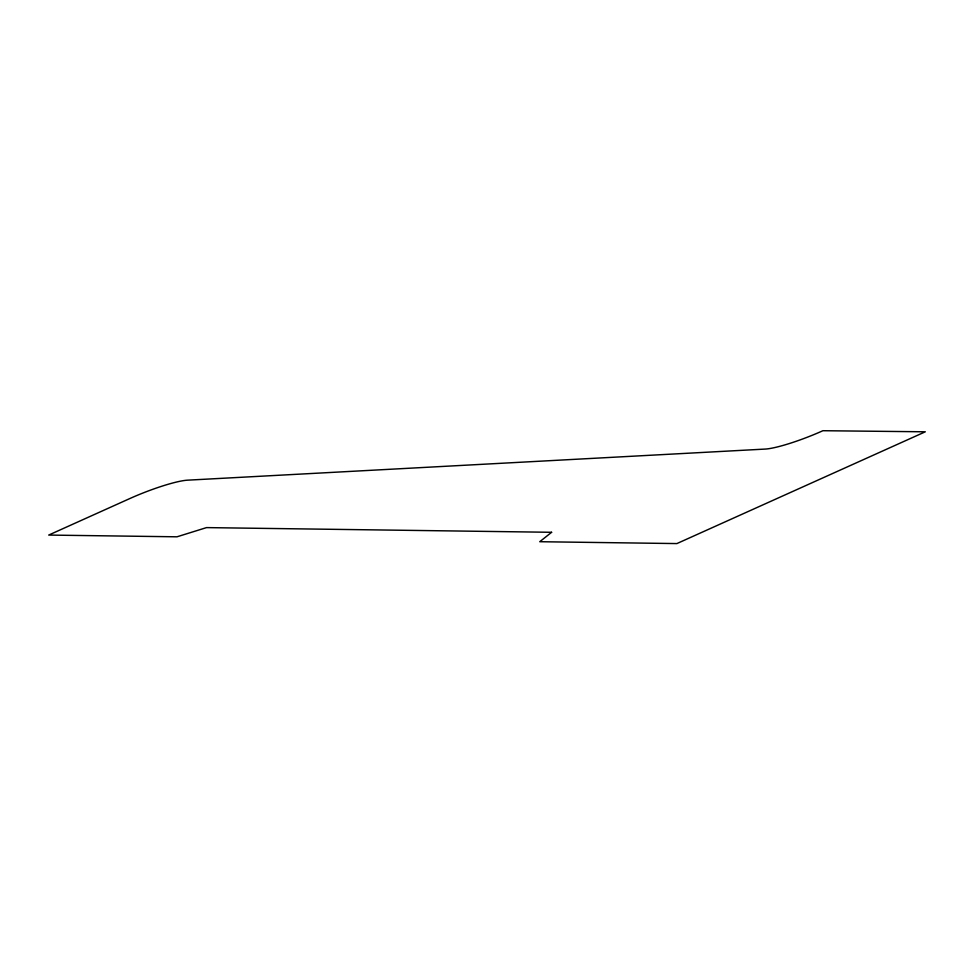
<?xml version="1.0" encoding="UTF-8"?>
<svg xmlns="http://www.w3.org/2000/svg" width="974" height="974" viewBox="0 0 974 974"><rect width="100%" height="100%" fill="white"/><g stroke="black" fill="none" stroke-linecap="round" stroke-linejoin="round"><path stroke-width="1.46" d="M551.613 532.291L539.754 541.714L676.893 543.577L925.3 431.799L822.908 430.715A48.213 7.049 -21.2 0 1 765.199 449.075L187.592 480.17A48.213 7.049 -21.2 0 0 129.883 498.53L48.7 535.067L176.988 536.808L206.537 527.604L551.613 532.291"/></g></svg>
